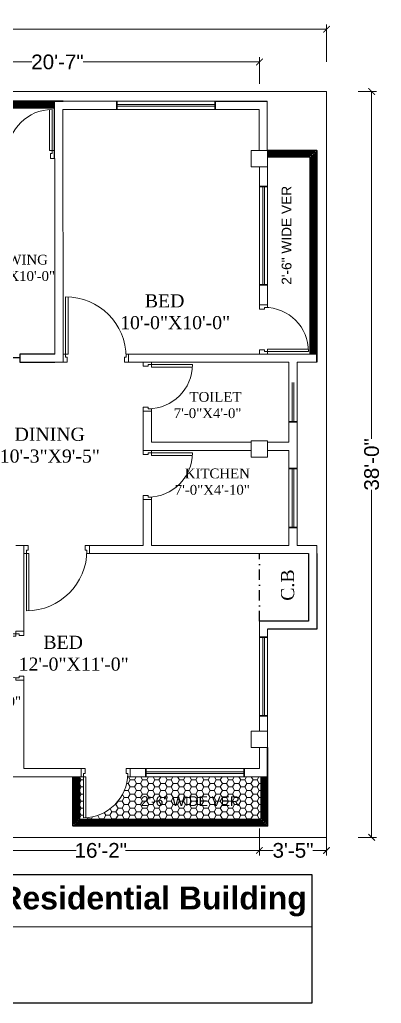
# Model space of a CAD drawing. Header units: inches. Extents: x 1551 to 2198, y 663 to 1264.
# Drawn here: x 1977 to 2198, y 663 to 1264 of the extents above; entities that cross this region are included whole.
import ezdxf

# ---------------------------------------------------------------- set-up
doc = ezdxf.new("R2010")
doc.units = ezdxf.units.IN
doc.header["$MEASUREMENT"] = 0
doc.linetypes.add('DASHDOT2', pattern=[0.5, 0.25, -0.125, 0, -0.125])
for name, color, linetype, lineweight in [('0.3', 193, 'Continuous', 30), ('DOOR', 252, 'Continuous', 15), ('illustr-TOILET FIXTURE', 204, 'Continuous', 9), ('sajib', 140, 'Continuous', 30), ('WALL', 253, 'Continuous', 35)]:
    doc.layers.add(name, color=color, linetype=linetype, lineweight=lineweight)
for name, color, linetype in [('2-Text', 7, 'Continuous'), ('PDF_0', 7, 'Continuous'), ('PDF_Text', 7, 'Continuous')]:
    doc.layers.add(name, color=color, linetype=linetype)
doc.layers.add('Ver', color=7, linetype='Continuous', lineweight=9, true_color=0x2618ec)
doc.styles.add('h6', font='arial.ttf', dxfattribs={"height": 6})
doc.styles.add('h7', font='arial.ttf', dxfattribs={"height": 9})
doc.styles.add('PDF Arial Bold', font='arialbd.ttf')
doc.styles.add('RS4', font='sylfaen.ttf', dxfattribs={"height": 12})
doc.dimstyles.new('SAJIB 2', dxfattribs={"dimtxt": 9, "dimasz": 4, "dimexe": 3, "dimexo": 3.0625, "dimgap": 0.09, "dimtad": 0, "dimdec": 0, "dimzin": 3, "dimdsep": 46, "dimlunit": 4, "dimtxsty": 'h7', "dimblk": 'ARCHTICK', "dimcen": 2, "dimclrd": 6, "dimclre": 7, "dimclrt": 7, "dimadec": 0, "dimazin": 0, "dimtfac": 1, "dimtdec": 0, "dimtofl": 0, "dimtmove": 0, "dimatfit": 3, "dimldrblk": 'OPEN30', "dimfxl": 1, "dimtolj": 1, "dimtzin": 0, "dimlwd": 20, "dimlwe": 20, "dimarcsym": 0})

# ---------------------------------------------------------------- blocks, each defined once
blk = doc.blocks.new('GDFGD')
at = {"layer": 'DOOR'}
for p, q in [((-3036.95, 2150.78), (-3036.95, 2185.78)), ((-3035.45, 2150.78), (-3035.45, 2185.75)), ((-3036.95, 2150.78), (-3035.45, 2150.78))]:
    blk.add_line(p, q, dxfattribs=at)
for points in [[(-3038.45, 2150.78), (-3036.95, 2150.78), (-3036.95, 2148.78), (-3035.95, 2148.78), (-3035.95, 2145.78), (-3038.45, 2145.78)], [(-2998.45, 2150.78), (-2999.95, 2150.78), (-2999.95, 2148.78), (-3000.95, 2148.78), (-3000.95, 2145.78), (-2998.45, 2145.78)]]:
    blk.add_lwpolyline(points, close=True, dxfattribs=at)
blk.add_arc((-3036.95, 2148.78), 37, 0, 90, dxfattribs=at)
blk = doc.blocks.new('RTRTR')
at = {"layer": 'DOOR'}
for p, q in [((-723.21, 2222.65), (-723.21, 2247.61)), ((-721.71, 2222.65), (-721.71, 2247.65)), ((-721.71, 2222.65), (-723.21, 2222.65))]:
    blk.add_line(p, q, dxfattribs=at)
for points in [[(-750.21, 2222.65), (-748.71, 2222.65), (-748.71, 2220.65), (-747.71, 2220.65), (-747.71, 2217.65), (-750.21, 2217.65)], [(-720.21, 2222.65), (-721.71, 2222.65), (-721.71, 2220.65), (-722.71, 2220.65), (-722.71, 2217.65), (-720.21, 2217.65)]]:
    blk.add_lwpolyline(points, close=True, dxfattribs=at)
blk.add_arc((-721.71, 2220.65), 27, 90, 180, dxfattribs=at)
blk = doc.blocks.new('_ArchTick')
at = {"layer": 'WALL', "color": 0, "const_width": 0.15}
blk.add_lwpolyline([(-0.5, -0.5), (0.5, 0.5)], dxfattribs=at)
blk = doc.blocks.new('*D22')
at = {"layer": 'Defpoints', "color": 0, "ltscale": 25, "transparency": 16777216}
for p in [(2180.79, 1220.27), (2192.03, 1220.27), (2180.79, 764.27)]:
    blk.add_point(p, dxfattribs=at)
at = {"layer": 'Ver', "color": 7, "lineweight": 20, "ltscale": 25, "transparency": 16777216}
for p, q in [((2183.85, 1220.27), (2195.03, 1220.27)), ((2183.85, 764.27), (2195.03, 764.27))]:
    blk.add_line(p, q, dxfattribs=at)
at = {"layer": 'Ver', "color": 6, "lineweight": 20, "ltscale": 25, "transparency": 16777216}
for p, q in [((2192.03, 1220.27), (2192.03, 1007.81)), ((2192.03, 764.27), (2192.03, 976.72))]:
    blk.add_line(p, q, dxfattribs=at)
at = {"layer": 'Ver', "color": 6, "lineweight": 20, "ltscale": 25, "transparency": 16777216, "xscale": 4, "yscale": 4, "zscale": 4}
for p, rotation in [((2192.03, 1220.27), 90), ((2192.03, 764.27), 270)]:
    blk.add_blockref('_ArchTick', p, dxfattribs=dict(at, rotation=rotation))
at = {"layer": 'Ver', "color": 7, "ltscale": 25, "transparency": 16777216, "insert": (2192.03, 992.27), "char_height": 9, "attachment_point": 5, "rotation": 90, "style": 'h7'}
blk.add_mtext('\\A1;38\'-0"', dxfattribs=at)
blk = doc.blocks.new('_Open30')
at = {"color": 0, "linetype": 'ByBlock', "lineweight": -2}
for p, q in [((-1, 0.27), (0, 0)), ((0, 0), (-1, -0.27)), ((0, 0), (-1, 0))]:
    blk.add_line(p, q, dxfattribs=at)
blk = doc.blocks.new('*D23')
at = {"layer": 'Defpoints', "color": 0, "ltscale": 25, "transparency": 16777216}
for p in [(2164.46, 1258.27), (2164.46, 1235.42), (1588.46, 1228.7)]:
    blk.add_point(p, dxfattribs=at)
at = {"layer": 'Ver', "color": 7, "lineweight": 20, "ltscale": 25, "transparency": 16777216}
for p, q in [((1588.46, 1231.77), (1588.46, 1261.27)), ((2164.46, 1238.48), (2164.46, 1261.27))]:
    blk.add_line(p, q, dxfattribs=at)
at = {"layer": 'Ver', "color": 6, "lineweight": 20, "ltscale": 25, "transparency": 16777216}
for p, q in [((1588.46, 1258.27), (1860.73, 1258.27)), ((2164.46, 1258.27), (1892.19, 1258.27))]:
    blk.add_line(p, q, dxfattribs=at)
at = {"layer": 'Ver', "color": 6, "lineweight": 20, "ltscale": 25, "transparency": 16777216, "xscale": 4, "yscale": 4, "zscale": 4, "rotation": 180}
blk.add_blockref('_ArchTick', (1588.46, 1258.27), dxfattribs=at)
at = {"layer": 'Ver', "color": 6, "lineweight": 20, "ltscale": 25, "transparency": 16777216, "xscale": 4, "yscale": 4, "zscale": 4}
blk.add_blockref('_ArchTick', (2164.46, 1258.27), dxfattribs=at)
at = {"layer": 'Ver', "color": 7, "ltscale": 25, "transparency": 16777216, "insert": (1876.46, 1258.27), "char_height": 9, "attachment_point": 5, "style": 'h7'}
blk.add_mtext('\\A1;48\'-0"', dxfattribs=at)
blk = doc.blocks.new('*D24')
at = {"layer": 'Defpoints', "color": 0, "ltscale": 25, "transparency": 16777216}
for p in [(2123.46, 1238.3), (1876.46, 1221.95), (2123.46, 1221.95)]:
    blk.add_point(p, dxfattribs=at)
at = {"layer": 'Ver', "color": 7, "lineweight": 20, "ltscale": 25, "transparency": 16777216}
for p, q in [((1876.46, 1225.02), (1876.46, 1241.3)), ((2123.46, 1225.02), (2123.46, 1241.3))]:
    blk.add_line(p, q, dxfattribs=at)
at = {"layer": 'Ver', "color": 6, "lineweight": 20, "ltscale": 25, "transparency": 16777216}
for p, q in [((1876.46, 1238.3), (1984.34, 1238.3)), ((2123.46, 1238.3), (2015.59, 1238.3))]:
    blk.add_line(p, q, dxfattribs=at)
at = {"layer": 'Ver', "color": 6, "lineweight": 20, "ltscale": 25, "transparency": 16777216, "xscale": 4, "yscale": 4, "zscale": 4, "rotation": 180}
blk.add_blockref('_ArchTick', (1876.46, 1238.3), dxfattribs=at)
at = {"layer": 'Ver', "color": 6, "lineweight": 20, "ltscale": 25, "transparency": 16777216, "xscale": 4, "yscale": 4, "zscale": 4}
blk.add_blockref('_ArchTick', (2123.46, 1238.3), dxfattribs=at)
at = {"layer": 'Ver', "color": 7, "ltscale": 25, "transparency": 16777216, "insert": (1999.96, 1238.3), "char_height": 9, "attachment_point": 5, "style": 'h7'}
blk.add_mtext('\\A1;20\'-7"', dxfattribs=at)
blk = doc.blocks.new('*D31')
at = {"layer": 'Defpoints', "color": 0, "ltscale": 25, "transparency": 16777216}
for p in [(1929.46, 772.7), (2123.46, 772.7), (2123.46, 756.25)]:
    blk.add_point(p, dxfattribs=at)
at = {"layer": 'Ver', "color": 7, "lineweight": 20, "ltscale": 25, "transparency": 16777216}
for p, q in [((1929.46, 769.64), (1929.46, 753.25)), ((2123.46, 769.64), (2123.46, 753.25))]:
    blk.add_line(p, q, dxfattribs=at)
at = {"layer": 'Ver', "color": 6, "lineweight": 20, "ltscale": 25, "transparency": 16777216}
for p, q in [((1929.46, 756.25), (2011.34, 756.25)), ((2123.46, 756.25), (2041.59, 756.25))]:
    blk.add_line(p, q, dxfattribs=at)
at = {"layer": 'Ver', "color": 6, "lineweight": 20, "ltscale": 25, "transparency": 16777216, "xscale": 4, "yscale": 4, "zscale": 4, "rotation": 180}
blk.add_blockref('_ArchTick', (1929.46, 756.25), dxfattribs=at)
at = {"layer": 'Ver', "color": 6, "lineweight": 20, "ltscale": 25, "transparency": 16777216, "xscale": 4, "yscale": 4, "zscale": 4}
blk.add_blockref('_ArchTick', (2123.46, 756.25), dxfattribs=at)
at = {"layer": 'Ver', "color": 7, "ltscale": 25, "transparency": 16777216, "insert": (2026.46, 756.25), "char_height": 9, "attachment_point": 5, "style": 'h7'}
blk.add_mtext('\\A1;16\'-2"', dxfattribs=at)
blk = doc.blocks.new('*D32')
at = {"layer": 'Defpoints', "color": 0, "ltscale": 25, "transparency": 16777216}
for p in [(2123.46, 772.7), (2164.46, 772.7), (2164.46, 756.25)]:
    blk.add_point(p, dxfattribs=at)
at = {"layer": 'Ver', "color": 7, "lineweight": 20, "ltscale": 25, "transparency": 16777216}
for p, q in [((2123.46, 769.64), (2123.46, 753.25)), ((2164.46, 769.64), (2164.46, 753.25))]:
    blk.add_line(p, q, dxfattribs=at)
at = {"layer": 'Ver', "color": 6, "lineweight": 20, "ltscale": 25, "transparency": 16777216}
for p, q in [((2123.46, 756.25), (2131.91, 756.25)), ((2164.46, 756.25), (2156.01, 756.25))]:
    blk.add_line(p, q, dxfattribs=at)
at = {"layer": 'Ver', "color": 6, "lineweight": 20, "ltscale": 25, "transparency": 16777216, "xscale": 4, "yscale": 4, "zscale": 4, "rotation": 180}
blk.add_blockref('_ArchTick', (2123.46, 756.25), dxfattribs=at)
at = {"layer": 'Ver', "color": 6, "lineweight": 20, "ltscale": 25, "transparency": 16777216, "xscale": 4, "yscale": 4, "zscale": 4}
blk.add_blockref('_ArchTick', (2164.46, 756.25), dxfattribs=at)
at = {"layer": 'Ver', "color": 7, "ltscale": 25, "transparency": 16777216, "insert": (2143.96, 756.25), "char_height": 9, "attachment_point": 5, "style": 'h7'}
blk.add_mtext('\\A1;3\'-5"', dxfattribs=at)

msp = doc.modelspace()

# ---------------------------------------------------------------- hatches: boundary and pattern name
at = {"layer": 'Ver', "ltscale": 25, "true_color": 0xcecce6}
h = msp.add_hatch(dxfattribs=at)
h.set_pattern_fill('HONEY', color=254, scale=20, style=0)
h.set_pattern_definition([(0, (-109750.4963, 45282.814), (3.75, 2.1650635), [2.5, -5]), (120, (-109750.4963, 45282.814), (-3.74999999, 2.165063514), [2.5, -5]), (60, (-109750.4963, 45282.814), (8e-09, 4.330127014), [-5, 2.5])])
h.paths.add_polyline_path([(2053.94, 801.27), (2044.41, 801.27), (2042.83, 801.27, -0.392661), (2015.91, 776.27), (2015.91, 801.27), (2014.41, 801.27), (2013.41, 801.27), (2013.41, 775.27), (2124.46, 775.27), (2124.46, 801.27), (2114, 801.27)])
h.paths.add_polyline_path([(2049.64, 790.92), (2112.75, 790.92), (2112.75, 781.79), (2049.64, 781.79)], flags=24)

# ---------------------------------------------------------------- linework, layer by layer
at = {"layer": 'illustr-TOILET FIXTURE', "linetype": 'ByBlock'}
for p, q in [((2096.26, 1214.27), (2036.26, 1214.27)), ((2096.26, 1214.27), (2036.26, 1214.27)), ((2096.26, 1212.27), (2036.26, 1212.27)), ((2096.26, 1212.27), (2036.26, 1212.27)), ((2096.26, 1211.27), (2036.26, 1211.27)), ((2096.26, 1211.27), (2036.26, 1211.27)), ((2096.26, 1209.27), (2036.26, 1209.27)), ((2096.26, 1209.27), (2036.26, 1209.27)), ((2123.46, 1162.02), (2123.46, 1102.02)), ((2123.46, 1162.02), (2123.46, 1102.02)), ((2125.46, 1162.02), (2125.46, 1102.02)), ((2125.46, 1162.02), (2125.46, 1102.02)), ((2126.46, 1162.02), (2126.46, 1102.02)), ((2126.46, 1162.02), (2126.46, 1102.02)), ((2128.46, 1162.02), (2128.46, 1102.02)), ((2128.46, 1162.02), (2128.46, 1102.02)), ((2141.46, 1018.27), (2141.46, 1042.27)), ((2141.46, 1018.27), (2141.46, 1042.27)), ((2143.46, 1018.27), (2143.46, 1042.27)), ((2143.46, 1018.27), (2143.46, 1042.27)), ((2144.46, 1018.27), (2144.46, 1042.27)), ((2144.46, 1018.27), (2144.46, 1042.27)), ((2146.46, 1018.27), (2146.46, 1042.27)), ((2146.46, 1018.27), (2146.46, 1042.27)), ((2141.46, 953.77), (2141.46, 989.77)), ((2141.46, 953.77), (2141.46, 989.77)), ((2143.46, 953.77), (2143.46, 989.77)), ((2143.46, 953.77), (2143.46, 989.77)), ((2144.46, 953.77), (2144.46, 989.77)), ((2144.46, 953.77), (2144.46, 989.77)), ((2146.46, 953.77), (2146.46, 989.77)), ((2146.46, 953.77), (2146.46, 989.77)), ((2123.46, 886.52), (2123.46, 838.52)), ((2123.46, 886.52), (2123.46, 838.52)), ((2125.46, 886.52), (2125.46, 838.52)), ((2125.46, 886.52), (2125.46, 838.52)), ((2126.46, 886.52), (2126.46, 838.52)), ((2126.46, 886.52), (2126.46, 838.52)), ((2128.46, 886.52), (2128.46, 838.52)), ((2128.46, 886.52), (2128.46, 838.52)), ((2113.94, 806.27), (2053.94, 806.27)), ((2113.94, 806.27), (2053.94, 806.27)), ((2113.94, 804.27), (2053.94, 804.27)), ((2113.94, 804.27), (2053.94, 804.27)), ((2113.94, 803.27), (2053.94, 803.27)), ((2113.94, 803.27), (2053.94, 803.27)), ((2113.94, 801.27), (2053.94, 801.27)), ((2113.94, 801.27), (2053.94, 801.27))]:
    msp.add_line(p, q, dxfattribs=at)
at = {"layer": 'PDF_0', "lineweight": 25}
msp.add_lwpolyline([(1752.28, 741.56), (2155.41, 741.56), (2155.41, 662.79), (1752.28, 662.79)], close=True, dxfattribs=at)
msp.add_lwpolyline([(2155.41, 709.29), (1752.28, 709.71)], dxfattribs=at)
at = {"layer": 'sajib', "ltscale": 25}
for p, q in [((2036.26, 1209.27), (2036.26, 1214.27)), ((2036.26, 1214.27), (2036.26, 1209.27)), ((2096.32, 1214.27), (2096.32, 1209.27)), ((2096.32, 1209.27), (2096.32, 1214.27)), ((2123.46, 1162.08), (2128.46, 1162.08)), ((2128.46, 1162.08), (2123.46, 1162.08)), ((2128.46, 1102.02), (2123.46, 1102.02)), ((2123.46, 1102.02), (2128.46, 1102.02)), ((2141.46, 1018.21), (2146.46, 1018.21)), ((2146.46, 1018.21), (2141.46, 1018.21)), ((2146.46, 989.77), (2141.46, 989.77)), ((2141.46, 989.77), (2146.46, 989.77)), ((2141.46, 953.71), (2146.46, 953.71)), ((2146.46, 953.71), (2141.46, 953.71)), ((2123.46, 886.58), (2128.46, 886.58)), ((2128.46, 886.58), (2123.46, 886.58)), ((2128.46, 838.52), (2123.46, 838.52)), ((2123.46, 838.52), (2128.46, 838.52)), ((2053.94, 801.27), (2053.94, 806.27)), ((2053.94, 806.27), (2053.94, 801.27)), ((2114, 806.27), (2114, 801.27)), ((2114, 801.27), (2114, 806.27))]:
    msp.add_line(p, q, dxfattribs=at)
at = {"layer": 'Ver', "color": 1, "ltscale": 25}
for p, q in [((2164.46, 1220.27), (1588.46, 1220.27)), ((2164.46, 764.27), (2164.46, 1220.27)), ((1588.46, 764.27), (2164.46, 764.27))]:
    msp.add_line(p, q, dxfattribs=at)
at = {"layer": 'Ver', "lineweight": 25, "ltscale": 25}
for p, q in [((1998.21, 1179.27), (1998.21, 1214.27)), ((2096.32, 1214.27), (2128.21, 1214.27)), ((1998.46, 1059.77), (1976.88, 1059.77)), ((1976.88, 1059.77), (1976.88, 1054.77)), ((1976.88, 1054.77), (1998.46, 1054.77)), ((2153.46, 937.77), (2153.46, 896.52)), ((2158.46, 937.77), (2158.46, 891.52)), ((2153.46, 896.52), (2123.46, 896.52)), ((2158.46, 891.52), (2128.46, 891.52))]:
    msp.add_line(p, q, dxfattribs=at)
at = {"layer": 'Ver', "ltscale": 25}
for p, q in [((1998.21, 1214.27), (2036.26, 1214.27)), ((2003.21, 1209.27), (2003.46, 1059.77)), ((2003.21, 1209.27), (2036.26, 1209.27)), ((2044.06, 1214.27), (2044.13, 1214.27)), ((2054.76, 1214.27), (2054.76, 1214.27)), ((2096.32, 1214.27), (2098.77, 1214.27)), ((2096.32, 1209.27), (2123.21, 1209.27)), ((2123.21, 1209.27), (2123.21, 1184.27)), ((2128.21, 1214.27), (2128.21, 1184.27)), ((1998.46, 1179.27), (1998.46, 1059.77)), ((2123.46, 1162.08), (2123.46, 1174.27)), ((2128.46, 1162.08), (2128.46, 1174.27)), ((2123.46, 1120.52), (2123.46, 1120.52)), ((2123.46, 1089.77), (2123.46, 1102.02)), ((2128.46, 1089.77), (2128.46, 1102.02)), ((2128.46, 1089.77), (2128.46, 1088.2)), ((2042.46, 1059.77), (2123.46, 1059.77)), ((2123.46, 1062.27), (2123.46, 1059.77)), ((2128.46, 1062.77), (2128.46, 1059.77)), ((2128.46, 1059.77), (2158.46, 1059.77)), ((1998.46, 1054.77), (2003.46, 1054.77)), ((2043.46, 1054.77), (2052.46, 1054.77)), ((2057.46, 1054.77), (2141.46, 1054.77)), ((2141.46, 1042.27), (2141.46, 1054.77)), ((2146.46, 1054.77), (2158.46, 1054.77)), ((2146.46, 1042.27), (2146.46, 1054.77)), ((2052.46, 1027.27), (2052.46, 1005.77)), ((2052.46, 1027.27), (2052.46, 1005.77)), ((2057.46, 1026.34), (2057.46, 1005.77)), ((2057.46, 1026.34), (2057.46, 1005.77)), ((2141.46, 1023.77), (2141.46, 1023.77)), ((2141.46, 1005.77), (2141.46, 1018.21)), ((2146.46, 989.77), (2146.46, 1018.21)), ((2052.46, 1000.77), (2052.46, 1008.27)), ((2057.46, 1005.77), (2118.46, 1005.77)), ((2128.46, 1005.77), (2141.46, 1005.77)), ((2057.46, 1000.77), (2118.46, 1000.77)), ((2128.46, 1000.77), (2141.46, 1000.77)), ((2141.46, 1000.77), (2141.46, 989.77)), ((2052.46, 942.77), (2052.46, 970.77)), ((2057.46, 942.77), (2057.46, 970.77)), ((2141.46, 959.27), (2141.46, 959.27)), ((2141.46, 953.71), (2141.46, 942.77)), ((2146.46, 942.77), (2146.46, 953.71)), ((2141.46, 949.27), (2141.46, 942.77)), ((2146.46, 949.27), (2146.46, 942.77)), ((2146.46, 949.27), (2146.46, 942.77)), ((1979.46, 942.77), (1974.57, 942.77)), ((2019.46, 942.77), (2052.46, 942.77)), ((2057.46, 942.77), (2141.46, 942.77)), ((2146.46, 942.77), (2158.46, 942.77)), ((2158.46, 942.77), (2158.46, 937.77)), ((1979.46, 937.77), (1979.46, 890.27)), ((2019.46, 937.77), (2153.46, 937.77)), ((2123.46, 886.52), (2123.46, 896.52)), ((2128.46, 886.58), (2128.46, 891.52)), ((1979.46, 860.27), (1979.46, 806.27)), ((2123.46, 857.02), (2123.46, 857.02)), ((2123.46, 857.02), (2123.46, 857.02)), ((2123.46, 838.52), (2123.46, 829.27)), ((2128.46, 838.52), (2128.46, 829.27)), ((2123.46, 819.27), (2123.46, 811.27)), ((2123.46, 819.27), (2123.46, 806.27)), ((2014.41, 806.27), (1979.46, 806.27)), ((2053.94, 806.27), (2044.41, 806.27)), ((2072.44, 806.27), (2072.44, 806.27)), ((2123.46, 806.27), (2114, 806.27)), ((2009.41, 801.27), (1964.03, 801.27)), ((2009.41, 801.27), (1982.46, 801.27)), ((2014.41, 801.27), (2009.41, 801.27)), ((2017.41, 801.27), (2015.91, 801.27)), ((2042.91, 801.27), (2042.83, 801.27)), ((2053.94, 801.27), (2044.41, 801.27)), ((2128.46, 801.27), (2114, 801.27))]:
    msp.add_line(p, q, dxfattribs=at)
at = {"layer": 'Ver', "color": 252, "lineweight": 25, "ltscale": 25, "true_color": 0x939598}
msp.add_line((1908.89, 1057.69), (1976.88, 1057.69), dxfattribs=at)
at = {"layer": 'Ver', "color": 0, "linetype": 'DASHDOT2', "lineweight": 25, "ltscale": 25}
msp.add_line((2123.46, 896.52), (2123.46, 937.77), dxfattribs=at)
at = {"layer": 'Ver', "color": 1, "ltscale": 25}
for points in [[(2128.46, 1174.27), (2118.46, 1174.27), (2118.46, 1184.27), (2128.46, 1184.27)], [(2128.46, 996.77), (2118.46, 996.77), (2118.46, 1006.77), (2128.46, 1006.77)], [(2128.46, 819.27), (2118.46, 819.27), (2118.46, 829.27), (2128.46, 829.27)]]:
    msp.add_lwpolyline(points, close=True, dxfattribs=at)
at = {"layer": 'WALL'}
for p, q in [((2158.46, 1184.27), (2158.46, 1054.77)), ((2128.46, 819.27), (2128.46, 771.27))]:
    msp.add_line(p, q, dxfattribs=at)
for points in [[(1878.96, 1214.27), (2003.41, 1214.27)], [(1878.96, 1213.27), (1998.21, 1213.27)], [(1878.96, 1212.27), (1998.21, 1212.27)], [(1878.96, 1211.27), (1998.21, 1211.27)], [(1878.96, 1210.27), (1998.21, 1210.27)], [(2158.46, 1059.77), (2158.46, 1184.27), (2128.46, 1184.27)], [(2157.46, 1059.77), (2157.46, 1183.27), (2128.46, 1183.27)], [(2156.46, 1059.77), (2156.46, 1182.27), (2128.46, 1182.27)], [(2155.46, 1059.77), (2155.46, 1181.27), (2128.46, 1181.27)], [(2154.46, 1059.77), (2154.46, 1180.27), (2128.46, 1180.27)], [(2128.46, 801.27), (2128.46, 771.27), (2009.41, 771.27), (2009.41, 801.27)], [(2127.46, 801.27), (2127.46, 772.27), (2010.41, 772.27), (2010.41, 801.27)], [(2126.46, 801.27), (2126.46, 773.27), (2011.41, 773.27), (2011.41, 801.27)], [(2125.46, 801.27), (2125.46, 774.27), (2012.41, 774.27), (2012.41, 801.27)], [(2124.46, 801.27), (2124.46, 775.27), (2013.41, 775.27), (2013.41, 801.27)]]:
    msp.add_lwpolyline(points, dxfattribs=at)

# ---------------------------------------------------------------- block references
at = {"layer": 'WALL', "color": 0}
for name, p in [('RTRTR', (2718.41, -1038.38)), ('GDFGD', (5041.92, -1091.02))]:
    msp.add_blockref(name, p, dxfattribs=at)
for p, rotation in [((-94.19, 339.56), 270), ((4197.12, 1610.48), 90), ((1294.2, 3023.92), 180)]:
    msp.add_blockref('RTRTR', p, dxfattribs=dict(at, rotation=rotation))
at = {"layer": 'WALL', "color": 0, "xscale": -1}
for name, p, rotation in [('RTRTR', (-165.19, 1774.98), 270), ('RTRTR', (-165.19, 1720.98), 270), ('GDFGD', (5017.92, 3088.55), 180)]:
    msp.add_blockref(name, p, dxfattribs=dict(at, rotation=rotation))

# ---------------------------------------------------------------- texts
at = {"layer": '0.3', "lineweight": -2, "insert": (2081.19, 789.42), "char_height": 6, "width": 106.7874, "attachment_point": 2, "style": 'h6'}
msp.add_mtext('2\'-6" WIDE VER', dxfattribs=at)
at = {"layer": '2-Text', "lineweight": -2, "insert": (2143.09, 1132.34), "char_height": 6, "width": 106.7874, "attachment_point": 8, "rotation": 90, "style": 'h6'}
msp.add_mtext('2\'-6" WIDE VER', dxfattribs=at)
at = {"layer": '2-Text', "lineweight": -2, "ltscale": 25, "width": 139.4243, "style": 'RS4'}
for s, insert, char_height, attachment_point in [(' DRAWING\\P10\'-0"X10\'-0"', (1948.06, 1120.45), 6, 1), ('{\\C3;     BED\\P10\'-0"X10\'-0"}', (2038.29, 1096.27), 8, 1), ('  TOILET\\P7\'-0"X4\'-0"', (2112.43, 1036.58), 6, 3), ('   DINING\\P10\'-3"X9\'-5"', (1964.71, 1014.71), 8, 1), ('  KITCHEN\\P7\'-0"X4\'-10"', (2117.57, 989.75), 6, 3), ('     BED\\P12\'-0"X11\'-0"', (1976.27, 887.51), 8, 1), ('{\\fTimes New Roman|b0|i0|c0|p18;  TOILET\\P3\'-10"X7\'-0}"', (1931.8, 860.42), 6, 1)]:
    msp.add_mtext(s, dxfattribs=dict(at, insert=insert, char_height=char_height, attachment_point=attachment_point))
at = {"layer": '2-Text', "lineweight": -2, "ltscale": 25, "insert": (2144.8, 908.93), "char_height": 8, "attachment_point": 7, "rotation": 90, "style": 'RS4'}
msp.add_mtext_dynamic_manual_height_columns('C.B', width=36.0912, gutter_width=60, heights=[0], dxfattribs=at)
at = {"layer": 'PDF_Text', "insert": (1760.17, 715.9), "char_height": 16.0214, "attachment_point": 7, "style": 'PDF Arial Bold'}
msp.add_mtext('{\\H0.87383x;Project: First Floor of Residential Building}  ', dxfattribs=at)

# ---------------------------------------------------------------- dimensions: what is measured, and where the dimension line sits
at = {"layer": 'Ver', "ltscale": 25}
for base, p1, p2, picture, middle in [((2164.46, 1258.27), (1588.46, 1228.7), (2164.46, 1235.42), '*D23', (1876.46, 1258.27)), ((2123.46, 1238.3), (1876.46, 1221.95), (2123.46, 1221.95), '*D24', (1999.96, 1238.3))]:
    dim = msp.add_linear_dim(base=base, p1=p1, p2=p2, dimstyle='SAJIB 2', dxfattribs=at)
    dim.commit()
    dim.dimension.update_dxf_attribs({"geometry": picture, "text_midpoint": middle})
dim = msp.add_linear_dim(base=(2192.03, 1220.27), p1=(2180.79, 764.27), p2=(2180.79, 1220.27), angle=90, dimstyle='SAJIB 2', dxfattribs=at)
dim.commit()
dim.dimension.update_dxf_attribs({"geometry": '*D22', "text_midpoint": (2192.03, 992.27)})
for base, p1, p2, picture, middle in [((2123.46, 756.25), (1929.46, 772.7), (2123.46, 772.7), '*D31', (2026.46, 756.25)), ((2164.46, 756.25), (2123.46, 772.7), (2164.46, 772.7), '*D32', (2143.96, 756.25))]:
    dim = msp.add_linear_dim(base=base, p1=p1, p2=p2, dimstyle='SAJIB 2', override={"dimtmove": 1}, dxfattribs=at)
    dim.commit()
    dim.dimension.update_dxf_attribs({"geometry": picture, "text_midpoint": middle})

doc.saveas('drawing.dxf')
